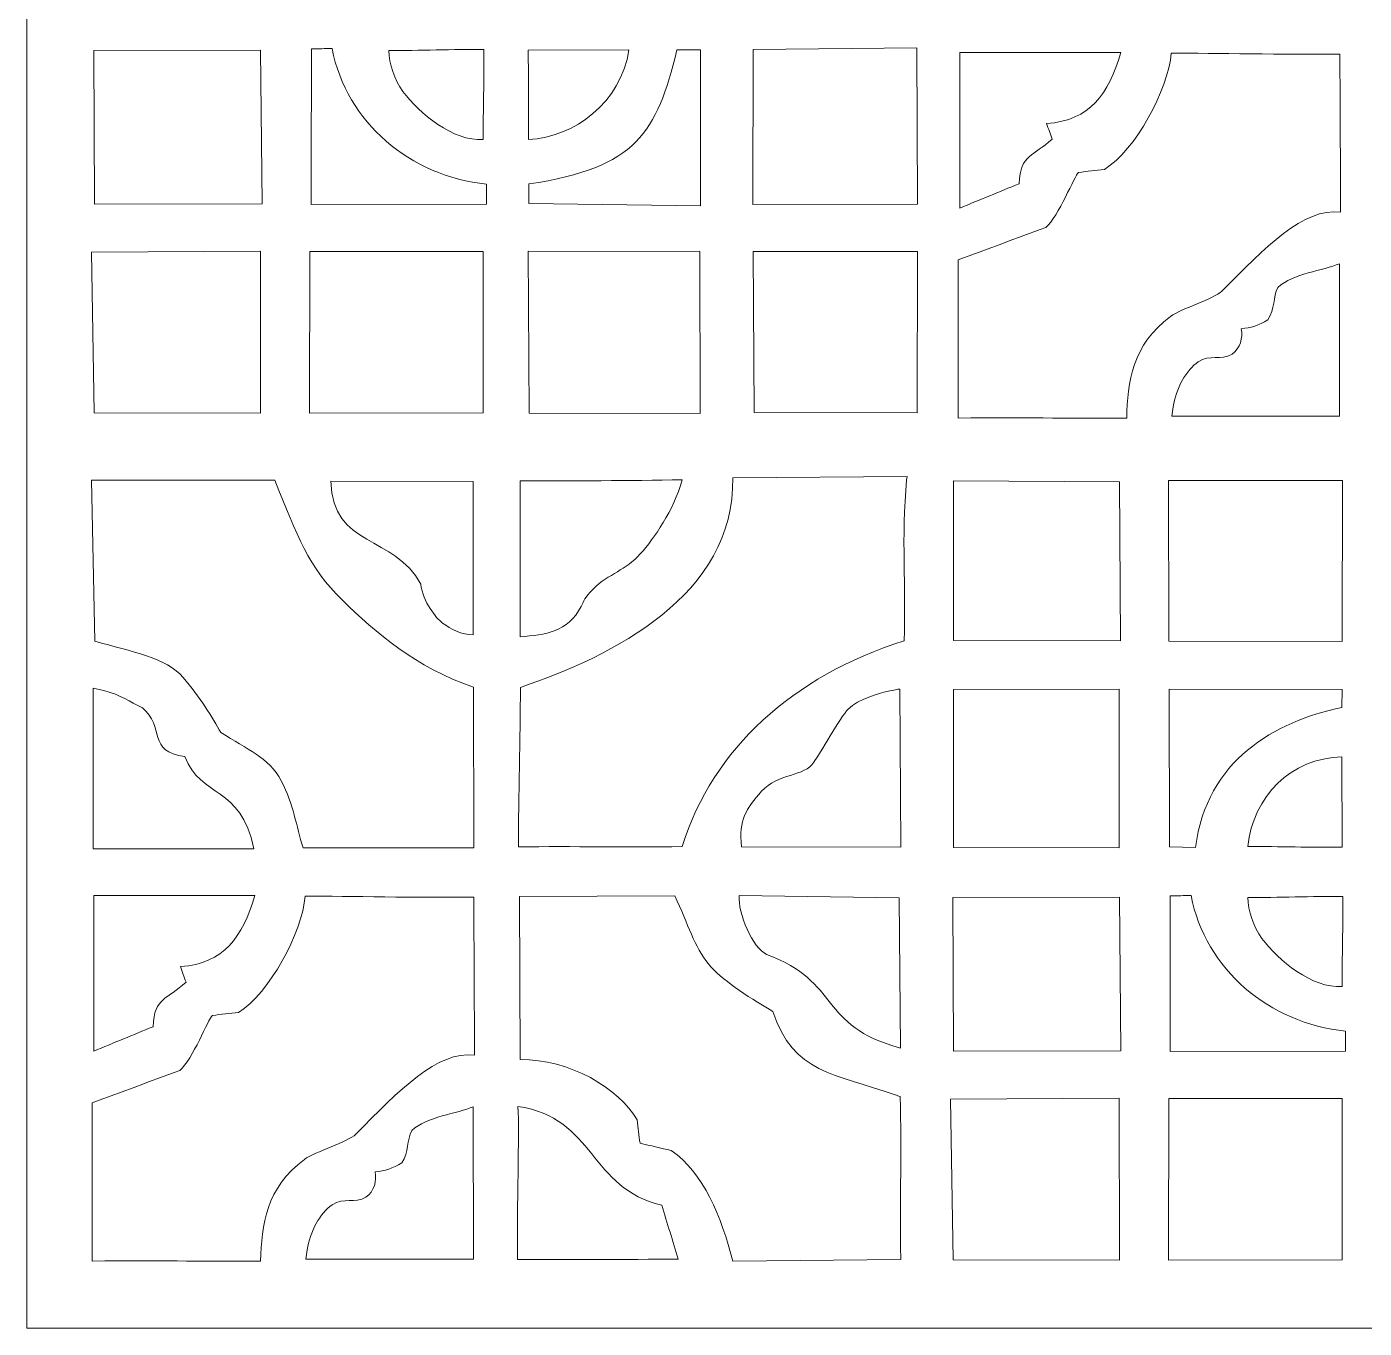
# Model space of a CAD drawing. Header units: centimetres. Extents: x -27.5 to -14.9, y -9.5 to -3.6.
# Drawn here: x -27.5 to -24.492, y -9.5 to -6.573 of the extents above; entities that cross this region are included whole.
import ezdxf

# ---------------------------------------------------------------- set-up
doc = ezdxf.new("R2010")
doc.units = ezdxf.units.CM
doc.header["$MEASUREMENT"] = 0
doc.layers.add('layer 1', color=7, linetype='Continuous')

msp = doc.modelspace()

# ---------------------------------------------------------------- linework, layer by layer
at = {"layer": 'layer 1', "color": 250, "lineweight": 9}
msp.add_open_spline([(-27.50001, -3.64187), (-27.50001, -3.64187), (-21.45817, -3.64187), (-21.45817, -3.64187), (-21.45817, -3.64187), (-21.45817, -3.64187), (-21.45817, -9.5), (-21.45817, -9.5), (-21.45817, -9.5), (-21.45817, -9.5), (-27.50001, -9.5), (-27.50001, -9.5), (-27.50001, -9.5), (-27.50001, -9.5), (-27.50001, -3.64187), (-27.50001, -3.64187)], degree=3, knots=[0, 0, 0, 0, 0.2, 0.2, 0.2, 0.2, 0.4, 0.4, 0.4, 0.4, 0.6, 0.6, 0.6, 0.6, 1, 1, 1, 1], dxfattribs=at)
at = {"layer": 'layer 1', "color": 7, "lineweight": 9}
for points, knots in [([(-27.34937, -6.62619), (-27.34937, -6.62619), (-27.34752, -6.97179), (-27.34752, -6.97179), (-27.34752, -6.97179), (-27.34752, -6.97179), (-26.97093, -6.97102), (-26.97093, -6.97102), (-26.97093, -6.97102), (-26.97093, -6.97102), (-26.97463, -6.62582), (-26.97463, -6.62582), (-26.97463, -6.62582), (-26.97463, -6.62582), (-27.34937, -6.62619), (-27.34937, -6.62619)], [0, 0, 0, 0, 0.2, 0.2, 0.2, 0.2, 0.4, 0.4, 0.4, 0.4, 0.6, 0.6, 0.6, 0.6, 1, 1, 1, 1]), ([(-26.86002, -6.62262), (-26.86004, -6.73929), (-26.86004, -6.85597), (-26.86006, -6.97263), (-26.86006, -6.97263), (-26.86006, -6.97263), (-26.46632, -6.97226), (-26.46632, -6.97226), (-26.46632, -6.97226), (-26.46632, -6.97226), (-26.46595, -6.92699), (-26.46595, -6.92699), (-26.46595, -6.92699), (-26.63777, -6.90897), (-26.78128, -6.78821), (-26.81337, -6.62185), (-26.81337, -6.62185), (-26.82892, -6.6221), (-26.8445, -6.62236), (-26.86002, -6.62262)], [0, 0, 0, 0, 0.1666667, 0.1666667, 0.1666667, 0.1666667, 0.3333333, 0.3333333, 0.3333333, 0.3333333, 0.5, 0.5, 0.5, 0.5, 0.6666667, 0.6666667, 0.6666667, 0.6666667, 1, 1, 1, 1]), ([(-26.68605, -6.62622), (-26.68491, -6.65544), (-26.67309, -6.69321), (-26.65428, -6.7184), (-26.65428, -6.7184), (-26.61704, -6.76822), (-26.54101, -6.83083), (-26.47385, -6.82666), (-26.47385, -6.82666), (-26.47372, -6.76054), (-26.47128, -6.69027), (-26.47237, -6.62418), (-26.47237, -6.62418), (-26.5385, -6.62333), (-26.61994, -6.62707), (-26.68605, -6.62622)], [0, 0, 0, 0, 0.2, 0.2, 0.2, 0.2, 0.4, 0.4, 0.4, 0.4, 0.6, 0.6, 0.6, 0.6, 1, 1, 1, 1]), ([(-26.37241, -6.62527), (-26.37135, -6.68942), (-26.3724, -6.76223), (-26.37134, -6.82637), (-26.37134, -6.82637), (-26.26811, -6.8219), (-26.16393, -6.74294), (-26.14576, -6.625), (-26.14576, -6.625), (-26.14576, -6.625), (-26.37241, -6.62527), (-26.37241, -6.62527)], [0, 0, 0, 0, 0.25, 0.25, 0.25, 0.25, 0.5, 0.5, 0.5, 0.5, 1, 1, 1, 1]), ([(-25.98479, -6.62469), (-25.98479, -6.62469), (-26.03788, -6.62518), (-26.03788, -6.62518), (-26.03788, -6.62518), (-26.0841, -6.81182), (-26.12747, -6.88946), (-26.37079, -6.92657), (-26.37079, -6.92657), (-26.37079, -6.92657), (-26.37114, -6.97029), (-26.37114, -6.97029), (-26.37114, -6.97029), (-26.37114, -6.97029), (-25.98501, -6.97569), (-25.98501, -6.97569), (-25.98501, -6.97569), (-25.98501, -6.97569), (-25.98479, -6.62469), (-25.98479, -6.62469)], [0, 0, 0, 0, 0.1666667, 0.1666667, 0.1666667, 0.1666667, 0.3333333, 0.3333333, 0.3333333, 0.3333333, 0.5, 0.5, 0.5, 0.5, 0.6666667, 0.6666667, 0.6666667, 0.6666667, 1, 1, 1, 1]), ([(-25.49846, -6.62012), (-25.49846, -6.62012), (-25.86635, -6.62372), (-25.86635, -6.62372), (-25.86635, -6.62372), (-25.86635, -6.62372), (-25.86728, -6.97301), (-25.86728, -6.97301), (-25.86728, -6.97301), (-25.86728, -6.97301), (-25.49666, -6.97181), (-25.49666, -6.97181), (-25.49666, -6.97181), (-25.49666, -6.97181), (-25.49846, -6.62012), (-25.49846, -6.62012)], [0, 0, 0, 0, 0.2, 0.2, 0.2, 0.2, 0.4, 0.4, 0.4, 0.4, 0.6, 0.6, 0.6, 0.6, 1, 1, 1, 1]), ([(-25.02637, -7.45285), (-25.0246, -7.37224), (-25.01401, -7.28825), (-24.9278, -7.22427), (-24.9278, -7.22427), (-24.90503, -7.20738), (-24.82851, -7.1839), (-24.81265, -7.16786), (-24.81265, -7.16786), (-24.71565, -7.06969), (-24.62827, -6.97883), (-24.54559, -6.99014), (-24.54559, -6.99014), (-24.54561, -6.87154), (-24.54685, -6.7529), (-24.54685, -6.63429), (-24.54685, -6.63429), (-24.67339, -6.63588), (-24.82822, -6.63247), (-24.92621, -6.63209), (-24.92621, -6.63209), (-24.93331, -6.71499), (-25.00664, -6.85068), (-25.07643, -6.89365), (-25.07643, -6.89365), (-25.09584, -6.89591), (-25.11525, -6.89818), (-25.13466, -6.90044), (-25.13466, -6.90044), (-25.14435, -6.90759), (-25.17912, -7.00041), (-25.20845, -7.02416), (-25.20845, -7.02416), (-25.27415, -7.04858), (-25.33988, -7.07301), (-25.40558, -7.09742), (-25.40558, -7.09742), (-25.40558, -7.21603), (-25.40556, -7.33466), (-25.40555, -7.45326), (-25.40555, -7.45326), (-25.24613, -7.4499), (-25.18054, -7.45525), (-25.02637, -7.45285)], [0, 0, 0, 0, 0.0833333, 0.0833333, 0.0833333, 0.0833333, 0.1666667, 0.1666667, 0.1666667, 0.1666667, 0.25, 0.25, 0.25, 0.25, 0.3333333, 0.3333333, 0.3333333, 0.3333333, 0.4166667, 0.4166667, 0.4166667, 0.4166667, 0.5, 0.5, 0.5, 0.5, 0.5833333, 0.5833333, 0.5833333, 0.5833333, 0.6666667, 0.6666667, 0.6666667, 0.6666667, 0.75, 0.75, 0.75, 0.75, 0.8333333, 0.8333333, 0.8333333, 0.8333333, 1, 1, 1, 1]), ([(-25.40163, -6.63068), (-25.40163, -6.63068), (-25.40168, -6.98068), (-25.40168, -6.98068), (-25.40168, -6.98068), (-25.35727, -6.96246), (-25.31283, -6.94422), (-25.26842, -6.92598), (-25.26842, -6.92598), (-25.26516, -6.85806), (-25.23617, -6.86559), (-25.19423, -6.82559), (-25.19423, -6.82559), (-25.19831, -6.814), (-25.2024, -6.80239), (-25.20648, -6.7908), (-25.20648, -6.7908), (-25.10792, -6.78319), (-25.06802, -6.72479), (-25.03935, -6.63098), (-25.03935, -6.63098), (-25.03935, -6.63098), (-25.05161, -6.63073), (-25.05161, -6.63073), (-25.05161, -6.63073), (-25.16827, -6.63071), (-25.28497, -6.6307), (-25.40163, -6.63068)], [0, 0, 0, 0, 0.125, 0.125, 0.125, 0.125, 0.25, 0.25, 0.25, 0.25, 0.375, 0.375, 0.375, 0.375, 0.5, 0.5, 0.5, 0.5, 0.625, 0.625, 0.625, 0.625, 0.75, 0.75, 0.75, 0.75, 1, 1, 1, 1]), ([(-27.35417, -7.07996), (-27.35417, -7.07996), (-27.34818, -7.44155), (-27.34818, -7.44155), (-27.34818, -7.44155), (-27.34818, -7.44155), (-26.97456, -7.4419), (-26.97456, -7.4419), (-26.97456, -7.4419), (-26.97456, -7.4419), (-26.97472, -7.07754), (-26.97472, -7.07754), (-26.97472, -7.07754), (-26.97472, -7.07754), (-27.35417, -7.07996), (-27.35417, -7.07996)], [0, 0, 0, 0, 0.2, 0.2, 0.2, 0.2, 0.4, 0.4, 0.4, 0.4, 0.6, 0.6, 0.6, 0.6, 1, 1, 1, 1]), ([(-26.4738, -7.07835), (-26.4738, -7.07835), (-26.86331, -7.0785), (-26.86331, -7.0785), (-26.86331, -7.0785), (-26.86331, -7.0785), (-26.86405, -7.44207), (-26.86405, -7.44207), (-26.86405, -7.44207), (-26.86405, -7.44207), (-26.47336, -7.44119), (-26.47336, -7.44119), (-26.47336, -7.44119), (-26.47336, -7.44119), (-26.4738, -7.07835), (-26.4738, -7.07835)], [0, 0, 0, 0, 0.2, 0.2, 0.2, 0.2, 0.4, 0.4, 0.4, 0.4, 0.6, 0.6, 0.6, 0.6, 1, 1, 1, 1]), ([(-26.37257, -7.07752), (-26.37257, -7.07752), (-26.37005, -7.44199), (-26.37005, -7.44199), (-26.37005, -7.44199), (-26.37005, -7.44199), (-25.98529, -7.4424), (-25.98529, -7.4424), (-25.98529, -7.4424), (-25.98529, -7.4424), (-25.98673, -7.07858), (-25.98673, -7.07858), (-25.98673, -7.07858), (-25.98673, -7.07858), (-26.37257, -7.07752), (-26.37257, -7.07752)], [0, 0, 0, 0, 0.2, 0.2, 0.2, 0.2, 0.4, 0.4, 0.4, 0.4, 0.6, 0.6, 0.6, 0.6, 1, 1, 1, 1]), ([(-25.86679, -7.0784), (-25.86679, -7.0784), (-25.86452, -7.44048), (-25.86452, -7.44048), (-25.86452, -7.44048), (-25.86452, -7.44048), (-25.49769, -7.44138), (-25.49769, -7.44138), (-25.49769, -7.44138), (-25.49769, -7.44138), (-25.49717, -7.07817), (-25.49717, -7.07817), (-25.49717, -7.07817), (-25.49717, -7.07817), (-25.86679, -7.0784), (-25.86679, -7.0784)], [0, 0, 0, 0, 0.2, 0.2, 0.2, 0.2, 0.4, 0.4, 0.4, 0.4, 0.6, 0.6, 0.6, 0.6, 1, 1, 1, 1]), ([(-24.54809, -7.10581), (-24.58351, -7.12143), (-24.6533, -7.12796), (-24.68635, -7.1591), (-24.68635, -7.1591), (-24.69868, -7.18063), (-24.69183, -7.20773), (-24.70919, -7.23177), (-24.70919, -7.23177), (-24.72953, -7.24512), (-24.74679, -7.24985), (-24.76897, -7.25216), (-24.76897, -7.25216), (-24.76481, -7.27242), (-24.77087, -7.29642), (-24.78959, -7.30893), (-24.78959, -7.30893), (-24.81528, -7.32486), (-24.83895, -7.30853), (-24.86562, -7.32641), (-24.86562, -7.32641), (-24.89228, -7.34428), (-24.91597, -7.38731), (-24.92179, -7.42779), (-24.92179, -7.42779), (-24.92179, -7.42779), (-24.92482, -7.4488), (-24.92482, -7.4488), (-24.92482, -7.4488), (-24.92482, -7.4488), (-24.54779, -7.4489), (-24.54779, -7.4489), (-24.54779, -7.4489), (-24.54779, -7.4489), (-24.54809, -7.10581), (-24.54809, -7.10581)], [0, 0, 0, 0, 0.1, 0.1, 0.1, 0.1, 0.2, 0.2, 0.2, 0.2, 0.3, 0.3, 0.3, 0.3, 0.4, 0.4, 0.4, 0.4, 0.5, 0.5, 0.5, 0.5, 0.6, 0.6, 0.6, 0.6, 0.7, 0.7, 0.7, 0.7, 0.8, 0.8, 0.8, 0.8, 1, 1, 1, 1]), ([(-26.49482, -8.41946), (-26.49482, -8.41946), (-26.49567, -8.05821), (-26.49567, -8.05821), (-26.49567, -8.05821), (-26.62555, -8.01322), (-26.7141, -7.93677), (-26.79067, -7.86209), (-26.79067, -7.86209), (-26.86724, -7.78741), (-26.8911, -7.71798), (-26.94201, -7.59293), (-26.94201, -7.59293), (-26.94201, -7.59293), (-27.35416, -7.59298), (-27.35416, -7.59298), (-27.35416, -7.59298), (-27.35416, -7.59298), (-27.34705, -7.95492), (-27.34705, -7.95492), (-27.34705, -7.95492), (-27.26473, -7.97808), (-27.18499, -7.99229), (-27.14802, -8.03628), (-27.14802, -8.03628), (-27.11104, -8.08027), (-27.08169, -8.12751), (-27.06364, -8.16028), (-27.06364, -8.16028), (-27.00399, -8.19882), (-26.95624, -8.21485), (-26.92769, -8.26885), (-26.92769, -8.26885), (-26.89914, -8.32285), (-26.89493, -8.36945), (-26.87854, -8.41972), (-26.87854, -8.41972), (-26.87854, -8.41972), (-26.49482, -8.41946), (-26.49482, -8.41946)], [0, 0, 0, 0, 0.0909091, 0.0909091, 0.0909091, 0.0909091, 0.1818182, 0.1818182, 0.1818182, 0.1818182, 0.2727273, 0.2727273, 0.2727273, 0.2727273, 0.3636364, 0.3636364, 0.3636364, 0.3636364, 0.4545455, 0.4545455, 0.4545455, 0.4545455, 0.5454545, 0.5454545, 0.5454545, 0.5454545, 0.6363636, 0.6363636, 0.6363636, 0.6363636, 0.7272727, 0.7272727, 0.7272727, 0.7272727, 0.8181818, 0.8181818, 0.8181818, 0.8181818, 1, 1, 1, 1]), ([(-26.81628, -7.59461), (-26.81242, -7.74584), (-26.67229, -7.71461), (-26.61414, -7.82688), (-26.61414, -7.82688), (-26.60813, -7.86671), (-26.58011, -7.9027), (-26.56508, -7.91397), (-26.56508, -7.91397), (-26.54657, -7.92788), (-26.52161, -7.94077), (-26.49634, -7.94035), (-26.49634, -7.94035), (-26.49634, -7.94035), (-26.4958, -7.59543), (-26.4958, -7.59543), (-26.4958, -7.59543), (-26.4958, -7.59543), (-26.81628, -7.59461), (-26.81628, -7.59461)], [0, 0, 0, 0, 0.1666667, 0.1666667, 0.1666667, 0.1666667, 0.3333333, 0.3333333, 0.3333333, 0.3333333, 0.5, 0.5, 0.5, 0.5, 0.6666667, 0.6666667, 0.6666667, 0.6666667, 1, 1, 1, 1]), ([(-25.91227, -7.58706), (-25.90779, -7.85274), (-26.18276, -7.98829), (-26.38996, -8.05861), (-26.38996, -8.05861), (-26.39, -8.17334), (-26.39434, -8.30284), (-26.39441, -8.41755), (-26.39441, -8.41755), (-26.27193, -8.41553), (-26.14854, -8.41871), (-26.02608, -8.41669), (-26.02608, -8.41669), (-25.95678, -8.19564), (-25.77813, -8.0342), (-25.52702, -7.95404), (-25.52702, -7.95404), (-25.52222, -7.8335), (-25.53358, -7.72206), (-25.52133, -7.59227), (-25.52133, -7.59227), (-25.52133, -7.59227), (-25.52026, -7.58435), (-25.52026, -7.58435), (-25.52026, -7.58435), (-25.52026, -7.58435), (-25.91227, -7.58706), (-25.91227, -7.58706)], [0, 0, 0, 0, 0.125, 0.125, 0.125, 0.125, 0.25, 0.25, 0.25, 0.25, 0.375, 0.375, 0.375, 0.375, 0.5, 0.5, 0.5, 0.5, 0.625, 0.625, 0.625, 0.625, 0.75, 0.75, 0.75, 0.75, 1, 1, 1, 1]), ([(-26.39006, -7.59438), (-26.39006, -7.59438), (-26.3901, -7.61828), (-26.3901, -7.61828), (-26.3901, -7.61828), (-26.39023, -7.72717), (-26.3904, -7.83608), (-26.39053, -7.94497), (-26.39053, -7.94497), (-26.33287, -7.94035), (-26.28395, -7.93464), (-26.25294, -7.87655), (-26.25294, -7.87655), (-26.24595, -7.86344), (-26.24728, -7.85839), (-26.22577, -7.83717), (-26.22577, -7.83717), (-26.19051, -7.80238), (-26.15244, -7.79524), (-26.12031, -7.75866), (-26.12031, -7.75866), (-26.08818, -7.72207), (-26.04654, -7.66289), (-26.02576, -7.59177), (-26.02576, -7.59177), (-26.14601, -7.59376), (-26.26979, -7.59459), (-26.39006, -7.59438)], [0, 0, 0, 0, 0.125, 0.125, 0.125, 0.125, 0.25, 0.25, 0.25, 0.25, 0.375, 0.375, 0.375, 0.375, 0.5, 0.5, 0.5, 0.5, 0.625, 0.625, 0.625, 0.625, 0.75, 0.75, 0.75, 0.75, 1, 1, 1, 1]), ([(-25.41617, -7.59433), (-25.41617, -7.59433), (-25.41604, -7.9533), (-25.41604, -7.9533), (-25.41604, -7.9533), (-25.41604, -7.9533), (-25.0403, -7.95368), (-25.0403, -7.95368), (-25.0403, -7.95368), (-25.0403, -7.95368), (-25.04293, -7.59616), (-25.04293, -7.59616), (-25.04293, -7.59616), (-25.04293, -7.59616), (-25.41617, -7.59433), (-25.41617, -7.59433)], [0, 0, 0, 0, 0.2, 0.2, 0.2, 0.2, 0.4, 0.4, 0.4, 0.4, 0.6, 0.6, 0.6, 0.6, 1, 1, 1, 1]), ([(-24.93275, -7.59325), (-24.93275, -7.59325), (-24.93181, -7.95448), (-24.93181, -7.95448), (-24.93181, -7.95448), (-24.93181, -7.95448), (-24.54161, -7.95558), (-24.54161, -7.95558), (-24.54161, -7.95558), (-24.54161, -7.95558), (-24.54127, -7.59358), (-24.54127, -7.59358), (-24.54127, -7.59358), (-24.54127, -7.59358), (-24.93275, -7.59325), (-24.93275, -7.59325)], [0, 0, 0, 0, 0.2, 0.2, 0.2, 0.2, 0.4, 0.4, 0.4, 0.4, 0.6, 0.6, 0.6, 0.6, 1, 1, 1, 1]), ([(-27.32682, -8.06554), (-27.32682, -8.06554), (-27.35095, -8.06062), (-27.35095, -8.06062), (-27.35095, -8.06062), (-27.35095, -8.06062), (-27.35101, -8.42169), (-27.35101, -8.42169), (-27.35101, -8.42169), (-27.23047, -8.42164), (-27.10988, -8.42159), (-26.98934, -8.42155), (-26.98934, -8.42155), (-27.01849, -8.27729), (-27.1094, -8.3085), (-27.14443, -8.2141), (-27.14443, -8.2141), (-27.2298, -8.20429), (-27.18892, -8.14676), (-27.23957, -8.10483), (-27.23957, -8.10483), (-27.27006, -8.08976), (-27.28661, -8.0768), (-27.32682, -8.06554)], [0, 0, 0, 0, 0.1428571, 0.1428571, 0.1428571, 0.1428571, 0.2857143, 0.2857143, 0.2857143, 0.2857143, 0.4285714, 0.4285714, 0.4285714, 0.4285714, 0.5714286, 0.5714286, 0.5714286, 0.5714286, 0.7142857, 0.7142857, 0.7142857, 0.7142857, 1, 1, 1, 1]), ([(-25.56482, -8.06799), (-25.58248, -8.07149), (-25.62896, -8.08422), (-25.65282, -8.10779), (-25.65282, -8.10779), (-25.67009, -8.12487), (-25.71703, -8.21), (-25.73027, -8.22687), (-25.73027, -8.22687), (-25.74871, -8.2594), (-25.81245, -8.25192), (-25.84734, -8.29201), (-25.84734, -8.29201), (-25.88222, -8.3321), (-25.89955, -8.35592), (-25.89275, -8.41725), (-25.89275, -8.41725), (-25.89275, -8.41725), (-25.53457, -8.41771), (-25.53457, -8.41771), (-25.53457, -8.41771), (-25.53457, -8.41771), (-25.53685, -8.06258), (-25.53685, -8.06258), (-25.53685, -8.06258), (-25.54269, -8.06268), (-25.54717, -8.06449), (-25.56482, -8.06799)], [0, 0, 0, 0, 0.125, 0.125, 0.125, 0.125, 0.25, 0.25, 0.25, 0.25, 0.375, 0.375, 0.375, 0.375, 0.5, 0.5, 0.5, 0.5, 0.625, 0.625, 0.625, 0.625, 0.75, 0.75, 0.75, 0.75, 1, 1, 1, 1]), ([(-25.04314, -8.06253), (-25.04314, -8.06253), (-25.41565, -8.06336), (-25.41565, -8.06336), (-25.41565, -8.06336), (-25.41565, -8.06336), (-25.41591, -8.41855), (-25.41591, -8.41855), (-25.41591, -8.41855), (-25.41591, -8.41855), (-25.04329, -8.4199), (-25.04329, -8.4199), (-25.04329, -8.4199), (-25.04329, -8.4199), (-25.04314, -8.06253), (-25.04314, -8.06253)], [0, 0, 0, 0, 0.2, 0.2, 0.2, 0.2, 0.4, 0.4, 0.4, 0.4, 0.6, 0.6, 0.6, 0.6, 1, 1, 1, 1]), ([(-24.92984, -8.41742), (-24.92984, -8.41742), (-24.87166, -8.41845), (-24.87166, -8.41845), (-24.87166, -8.41845), (-24.84692, -8.22314), (-24.69378, -8.13541), (-24.54262, -8.10373), (-24.54262, -8.10373), (-24.54262, -8.10373), (-24.54168, -8.06376), (-24.54168, -8.06376), (-24.54168, -8.06376), (-24.54168, -8.06376), (-24.93098, -8.06286), (-24.93098, -8.06286), (-24.93098, -8.06286), (-24.93098, -8.06286), (-24.92984, -8.41742), (-24.92984, -8.41742)], [0, 0, 0, 0, 0.1666667, 0.1666667, 0.1666667, 0.1666667, 0.3333333, 0.3333333, 0.3333333, 0.3333333, 0.5, 0.5, 0.5, 0.5, 0.6666667, 0.6666667, 0.6666667, 0.6666667, 1, 1, 1, 1]), ([(-24.75414, -8.41639), (-24.68262, -8.41641), (-24.61304, -8.41906), (-24.54205, -8.41789), (-24.54205, -8.41789), (-24.54205, -8.41789), (-24.54246, -8.21523), (-24.54246, -8.21523), (-24.54246, -8.21523), (-24.65735, -8.21713), (-24.74199, -8.30395), (-24.75414, -8.41639)], [0, 0, 0, 0, 0.25, 0.25, 0.25, 0.25, 0.5, 0.5, 0.5, 0.5, 1, 1, 1, 1]), ([(-26.97403, -9.34882), (-26.97226, -9.26822), (-26.96167, -9.18423), (-26.87545, -9.12025), (-26.87545, -9.12025), (-26.85268, -9.10336), (-26.77616, -9.07988), (-26.7603, -9.06383), (-26.7603, -9.06383), (-26.66331, -8.96567), (-26.57592, -8.8748), (-26.49325, -8.88612), (-26.49325, -8.88612), (-26.49326, -8.76752), (-26.4945, -8.64888), (-26.49451, -8.53027), (-26.49451, -8.53027), (-26.62105, -8.53186), (-26.77587, -8.52845), (-26.87386, -8.52807), (-26.87386, -8.52807), (-26.88097, -8.61097), (-26.9543, -8.74666), (-27.02409, -8.78963), (-27.02409, -8.78963), (-27.0435, -8.79189), (-27.06291, -8.79415), (-27.08232, -8.79642), (-27.08232, -8.79642), (-27.092, -8.80357), (-27.12677, -8.89639), (-27.15611, -8.92014), (-27.15611, -8.92014), (-27.22181, -8.94456), (-27.28753, -8.96899), (-27.35323, -8.9934), (-27.35323, -8.9934), (-27.35323, -9.11201), (-27.35321, -9.23064), (-27.3532, -9.34924), (-27.3532, -9.34924), (-27.19379, -9.34588), (-27.12819, -9.35123), (-26.97403, -9.34882)], [0, 0, 0, 0, 0.0833333, 0.0833333, 0.0833333, 0.0833333, 0.1666667, 0.1666667, 0.1666667, 0.1666667, 0.25, 0.25, 0.25, 0.25, 0.3333333, 0.3333333, 0.3333333, 0.3333333, 0.4166667, 0.4166667, 0.4166667, 0.4166667, 0.5, 0.5, 0.5, 0.5, 0.5833333, 0.5833333, 0.5833333, 0.5833333, 0.6666667, 0.6666667, 0.6666667, 0.6666667, 0.75, 0.75, 0.75, 0.75, 0.8333333, 0.8333333, 0.8333333, 0.8333333, 1, 1, 1, 1]), ([(-27.34928, -8.52666), (-27.34928, -8.52666), (-27.34933, -8.87666), (-27.34933, -8.87666), (-27.34933, -8.87666), (-27.30492, -8.85844), (-27.26048, -8.8402), (-27.21607, -8.82196), (-27.21607, -8.82196), (-27.21281, -8.75404), (-27.18382, -8.76157), (-27.14188, -8.72157), (-27.14188, -8.72157), (-27.14596, -8.70998), (-27.15005, -8.69837), (-27.15413, -8.68678), (-27.15413, -8.68678), (-27.05557, -8.67917), (-27.01567, -8.62077), (-26.98701, -8.52696), (-26.98701, -8.52696), (-26.98701, -8.52696), (-26.99926, -8.52671), (-26.99926, -8.52671), (-26.99926, -8.52671), (-27.11592, -8.52669), (-27.23262, -8.52667), (-27.34928, -8.52666)], [0, 0, 0, 0, 0.125, 0.125, 0.125, 0.125, 0.25, 0.25, 0.25, 0.25, 0.375, 0.375, 0.375, 0.375, 0.5, 0.5, 0.5, 0.5, 0.625, 0.625, 0.625, 0.625, 0.75, 0.75, 0.75, 0.75, 1, 1, 1, 1]), ([(-26.39179, -8.52872), (-26.39179, -8.52872), (-26.3902, -8.89588), (-26.3902, -8.89588), (-26.3902, -8.89588), (-26.28061, -8.89402), (-26.16705, -8.96048), (-26.12758, -9.0315), (-26.12758, -9.0315), (-26.12535, -9.04897), (-26.12312, -9.06643), (-26.12089, -9.08389), (-26.12089, -9.08389), (-26.09746, -9.08933), (-26.07403, -9.09479), (-26.05062, -9.10023), (-26.05062, -9.10023), (-25.97836, -9.14966), (-25.93723, -9.25035), (-25.91234, -9.34878), (-25.91234, -9.34878), (-25.91234, -9.34878), (-25.53437, -9.34547), (-25.53437, -9.34547), (-25.53437, -9.34547), (-25.53698, -9.18633), (-25.53214, -9.11223), (-25.53602, -8.97853), (-25.53602, -8.97853), (-25.53988, -8.97811), (-25.54293, -8.97632), (-25.54699, -8.9752), (-25.54699, -8.9752), (-25.68337, -8.92666), (-25.77628, -8.92759), (-25.82244, -8.78729), (-25.82244, -8.78729), (-25.88529, -8.75053), (-25.93639, -8.71706), (-25.96739, -8.67987), (-25.96739, -8.67987), (-25.9984, -8.64269), (-26.01251, -8.59173), (-26.04264, -8.52748), (-26.04264, -8.52748), (-26.04264, -8.52748), (-26.39179, -8.52872), (-26.39179, -8.52872)], [0, 0, 0, 0, 0.0769231, 0.0769231, 0.0769231, 0.0769231, 0.1538462, 0.1538462, 0.1538462, 0.1538462, 0.2307692, 0.2307692, 0.2307692, 0.2307692, 0.3076923, 0.3076923, 0.3076923, 0.3076923, 0.3846154, 0.3846154, 0.3846154, 0.3846154, 0.4615385, 0.4615385, 0.4615385, 0.4615385, 0.5384615, 0.5384615, 0.5384615, 0.5384615, 0.6153846, 0.6153846, 0.6153846, 0.6153846, 0.6923077, 0.6923077, 0.6923077, 0.6923077, 0.7692308, 0.7692308, 0.7692308, 0.7692308, 0.8461538, 0.8461538, 0.8461538, 0.8461538, 1, 1, 1, 1]), ([(-25.89771, -8.52705), (-25.90142, -8.56488), (-25.86705, -8.64658), (-25.83622, -8.65917), (-25.83622, -8.65917), (-25.66716, -8.72157), (-25.72227, -8.81893), (-25.53523, -8.87004), (-25.53523, -8.87004), (-25.53523, -8.87004), (-25.53809, -8.53187), (-25.53809, -8.53187), (-25.53809, -8.53187), (-25.53809, -8.53187), (-25.89771, -8.52705), (-25.89771, -8.52705)], [0, 0, 0, 0, 0.2, 0.2, 0.2, 0.2, 0.4, 0.4, 0.4, 0.4, 0.6, 0.6, 0.6, 0.6, 1, 1, 1, 1]), ([(-25.41771, -8.53108), (-25.41771, -8.53108), (-25.41586, -8.87668), (-25.41586, -8.87668), (-25.41586, -8.87668), (-25.41586, -8.87668), (-25.03927, -8.8759), (-25.03927, -8.8759), (-25.03927, -8.8759), (-25.03927, -8.8759), (-25.04297, -8.5307), (-25.04297, -8.5307), (-25.04297, -8.5307), (-25.04297, -8.5307), (-25.41771, -8.53108), (-25.41771, -8.53108)], [0, 0, 0, 0, 0.2, 0.2, 0.2, 0.2, 0.4, 0.4, 0.4, 0.4, 0.6, 0.6, 0.6, 0.6, 1, 1, 1, 1]), ([(-24.92837, -8.5275), (-24.92838, -8.64417), (-24.92838, -8.76086), (-24.9284, -8.87752), (-24.9284, -8.87752), (-24.9284, -8.87752), (-24.53466, -8.87715), (-24.53466, -8.87715), (-24.53466, -8.87715), (-24.53466, -8.87715), (-24.53429, -8.83188), (-24.53429, -8.83188), (-24.53429, -8.83188), (-24.70612, -8.81385), (-24.84962, -8.6931), (-24.88171, -8.52673), (-24.88171, -8.52673), (-24.89727, -8.52699), (-24.91284, -8.52725), (-24.92837, -8.5275)], [0, 0, 0, 0, 0.1666667, 0.1666667, 0.1666667, 0.1666667, 0.3333333, 0.3333333, 0.3333333, 0.3333333, 0.5, 0.5, 0.5, 0.5, 0.6666667, 0.6666667, 0.6666667, 0.6666667, 1, 1, 1, 1]), ([(-24.75439, -8.53111), (-24.75325, -8.56032), (-24.74143, -8.5981), (-24.72262, -8.62329), (-24.72262, -8.62329), (-24.68538, -8.6731), (-24.60935, -8.73572), (-24.54219, -8.73155), (-24.54219, -8.73155), (-24.54206, -8.66543), (-24.53962, -8.59515), (-24.54071, -8.52907), (-24.54071, -8.52907), (-24.60684, -8.52822), (-24.68828, -8.53196), (-24.75439, -8.53111)], [0, 0, 0, 0, 0.2, 0.2, 0.2, 0.2, 0.4, 0.4, 0.4, 0.4, 0.6, 0.6, 0.6, 0.6, 1, 1, 1, 1]), ([(-25.42251, -8.98485), (-25.42251, -8.98485), (-25.41652, -9.34644), (-25.41652, -9.34644), (-25.41652, -9.34644), (-25.41652, -9.34644), (-25.04291, -9.34679), (-25.04291, -9.34679), (-25.04291, -9.34679), (-25.04291, -9.34679), (-25.04306, -8.98242), (-25.04306, -8.98242), (-25.04306, -8.98242), (-25.04306, -8.98242), (-25.42251, -8.98485), (-25.42251, -8.98485)], [0, 0, 0, 0, 0.2, 0.2, 0.2, 0.2, 0.4, 0.4, 0.4, 0.4, 0.6, 0.6, 0.6, 0.6, 1, 1, 1, 1]), ([(-24.54214, -8.98323), (-24.54214, -8.98323), (-24.93166, -8.98338), (-24.93166, -8.98338), (-24.93166, -8.98338), (-24.93166, -8.98338), (-24.93239, -9.34696), (-24.93239, -9.34696), (-24.93239, -9.34696), (-24.93239, -9.34696), (-24.5417, -9.34607), (-24.5417, -9.34607), (-24.5417, -9.34607), (-24.5417, -9.34607), (-24.54214, -8.98323), (-24.54214, -8.98323)], [0, 0, 0, 0, 0.2, 0.2, 0.2, 0.2, 0.4, 0.4, 0.4, 0.4, 0.6, 0.6, 0.6, 0.6, 1, 1, 1, 1]), ([(-26.49575, -9.00178), (-26.53116, -9.01741), (-26.60096, -9.02393), (-26.634, -9.05508), (-26.634, -9.05508), (-26.64633, -9.0766), (-26.63949, -9.10371), (-26.65684, -9.12775), (-26.65684, -9.12775), (-26.67718, -9.14109), (-26.69444, -9.14583), (-26.71662, -9.14814), (-26.71662, -9.14814), (-26.71246, -9.1684), (-26.71853, -9.1924), (-26.73724, -9.20491), (-26.73724, -9.20491), (-26.76293, -9.22084), (-26.78661, -9.20451), (-26.81327, -9.22238), (-26.81327, -9.22238), (-26.83993, -9.24026), (-26.86362, -9.28328), (-26.86944, -9.32376), (-26.86944, -9.32376), (-26.86944, -9.32376), (-26.87247, -9.34478), (-26.87247, -9.34478), (-26.87247, -9.34478), (-26.87247, -9.34478), (-26.49544, -9.34488), (-26.49544, -9.34488), (-26.49544, -9.34488), (-26.49544, -9.34488), (-26.49575, -9.00178), (-26.49575, -9.00178)], [0, 0, 0, 0, 0.1, 0.1, 0.1, 0.1, 0.2, 0.2, 0.2, 0.2, 0.3, 0.3, 0.3, 0.3, 0.4, 0.4, 0.4, 0.4, 0.5, 0.5, 0.5, 0.5, 0.6, 0.6, 0.6, 0.6, 0.7, 0.7, 0.7, 0.7, 0.8, 0.8, 0.8, 0.8, 1, 1, 1, 1]), ([(-26.39659, -9.34512), (-26.27603, -9.34507), (-26.15544, -9.34502), (-26.0349, -9.34497), (-26.0349, -9.34497), (-26.04724, -9.30435), (-26.05958, -9.2637), (-26.07192, -9.22308), (-26.07192, -9.22308), (-26.23395, -9.18667), (-26.22257, -9.02598), (-26.39542, -9.00102), (-26.39542, -9.00102), (-26.39186, -9.06401), (-26.39782, -9.22615), (-26.39659, -9.34512)], [0, 0, 0, 0, 0.2, 0.2, 0.2, 0.2, 0.4, 0.4, 0.4, 0.4, 0.6, 0.6, 0.6, 0.6, 1, 1, 1, 1])]:
    msp.add_open_spline(points, degree=3, knots=knots, dxfattribs=at)

doc.saveas('drawing.dxf')
